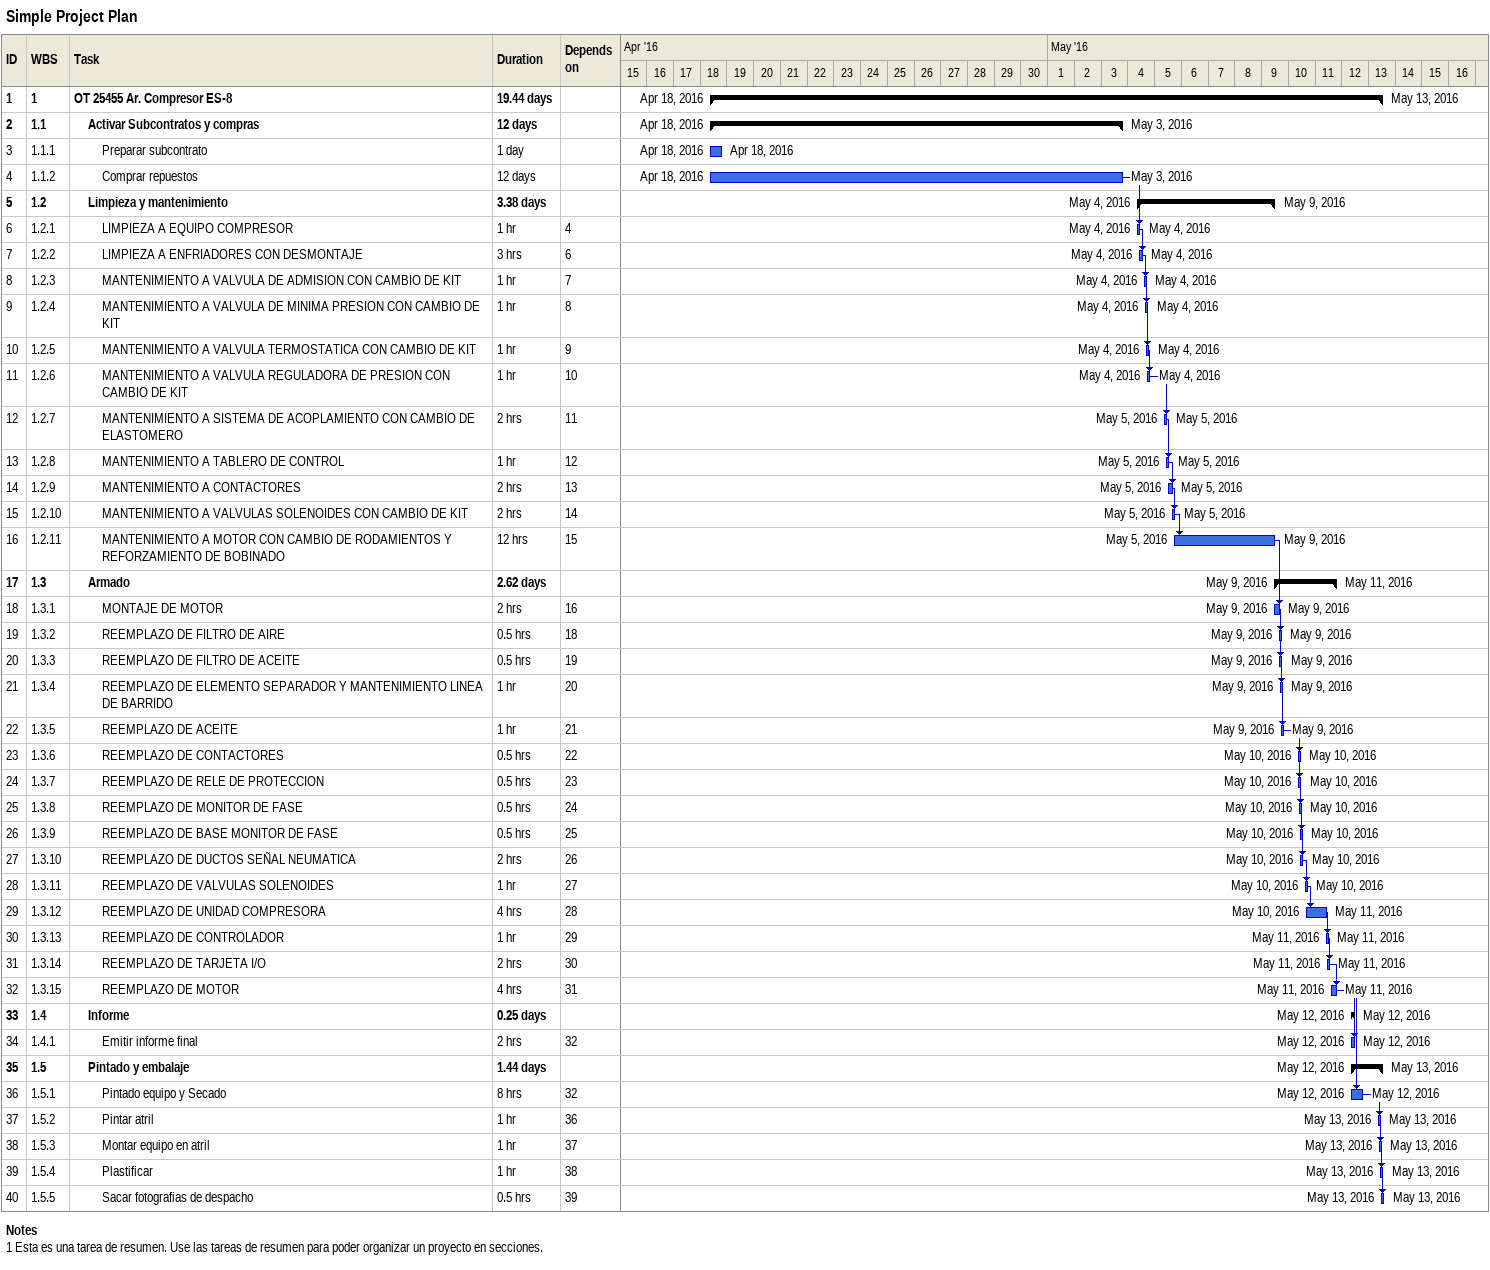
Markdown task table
Simple Project Plan

| ID | WBS | Task | Duration | Start | Finish | Predecessors |
|---|---|---|---|---|---|---|
| 1 | 1 | **OT 25455 Ar. Compresor ES-8** | 19.44d | 2016-04-18 | 2016-05-13 |  |
| 2 | 1.1 | **Activar Subcontratos y compras** | 12d | 2016-04-18 | 2016-05-03 |  |
| 3 | 1.1.1 | Preparar subcontrato | 1d | 2016-04-18 | 2016-04-18 |  |
| 4 | 1.1.2 | Comprar repuestos | 12d | 2016-04-18 | 2016-05-03 |  |
| 5 | 1.2 | **Limpieza y mantenimiento** | 3.38d | 2016-05-04 | 2016-05-09 |  |
| 6 | 1.2.1 | LIMPIEZA A EQUIPO COMPRESOR | 1h | 2016-05-04 | 2016-05-04 | 4 |
| 7 | 1.2.2 | LIMPIEZA A ENFRIADORES CON DESMONTAJE | 3h | 2016-05-04 | 2016-05-04 | 6 |
| 8 | 1.2.3 | MANTENIMIENTO A VALVULA DE ADMISION CON CAMBIO DE KIT | 1h | 2016-05-04 | 2016-05-04 | 7 |
| 9 | 1.2.4 | MANTENIMIENTO A VALVULA DE MINIMA PRESION CON CAMBIO DE KIT | 1h | 2016-05-04 | 2016-05-04 | 8 |
| 10 | 1.2.5 | MANTENIMIENTO A VALVULA TERMOSTATICA CON CAMBIO DE KIT | 1h | 2016-05-04 | 2016-05-04 | 9 |
| 11 | 1.2.6 | MANTENIMIENTO A VALVULA REGULADORA DE PRESION CON CAMBIO DE KIT | 1h | 2016-05-04 | 2016-05-04 | 10 |
| 12 | 1.2.7 | MANTENIMIENTO A SISTEMA DE ACOPLAMIENTO CON CAMBIO DE ELASTOMERO | 2h | 2016-05-05 | 2016-05-05 | 11 |
| 13 | 1.2.8 | MANTENIMIENTO A TABLERO DE CONTROL | 1h | 2016-05-05 | 2016-05-05 | 12 |
| 14 | 1.2.9 | MANTENIMIENTO A CONTACTORES | 2h | 2016-05-05 | 2016-05-05 | 13 |
| 15 | 1.2.10 | MANTENIMIENTO A VALVULAS SOLENOIDES CON CAMBIO DE KIT | 2h | 2016-05-05 | 2016-05-05 | 14 |
| 16 | 1.2.11 | MANTENIMIENTO A MOTOR CON CAMBIO DE RODAMIENTOS Y REFORZAMIENTO DE BOBINADO | 12h | 2016-05-05 | 2016-05-09 | 15 |
| 17 | 1.3 | **Armado** | 2.62d | 2016-05-09 | 2016-05-11 |  |
| 18 | 1.3.1 | MONTAJE DE MOTOR | 2h | 2016-05-09 | 2016-05-09 | 16 |
| 19 | 1.3.2 | REEMPLAZO DE FILTRO DE AIRE | 0.5h | 2016-05-09 | 2016-05-09 | 18 |
| 20 | 1.3.3 | REEMPLAZO DE FILTRO DE ACEITE | 0.5h | 2016-05-09 | 2016-05-09 | 19 |
| 21 | 1.3.4 | REEMPLAZO DE ELEMENTO SEPARADOR Y MANTENIMIENTO LINEA DE BARRIDO | 1h | 2016-05-09 | 2016-05-09 | 20 |
| 22 | 1.3.5 | REEMPLAZO DE ACEITE | 1h | 2016-05-09 | 2016-05-09 | 21 |
| 23 | 1.3.6 | REEMPLAZO DE CONTACTORES | 0.5h | 2016-05-10 | 2016-05-10 | 22 |
| 24 | 1.3.7 | REEMPLAZO DE RELE DE PROTECCION | 0.5h | 2016-05-10 | 2016-05-10 | 23 |
| 25 | 1.3.8 | REEMPLAZO DE MONITOR DE FASE | 0.5h | 2016-05-10 | 2016-05-10 | 24 |
| 26 | 1.3.9 | REEMPLAZO DE BASE MONITOR DE FASE | 0.5h | 2016-05-10 | 2016-05-10 | 25 |
| 27 | 1.3.10 | REEMPLAZO DE DUCTOS SEÑAL NEUMATICA | 2h | 2016-05-10 | 2016-05-10 | 26 |
| 28 | 1.3.11 | REEMPLAZO DE VALVULAS SOLENOIDES | 1h | 2016-05-10 | 2016-05-10 | 27 |
| 29 | 1.3.12 | REEMPLAZO DE UNIDAD COMPRESORA | 4h | 2016-05-10 | 2016-05-11 | 28 |
| 30 | 1.3.13 | REEMPLAZO DE CONTROLADOR | 1h | 2016-05-11 | 2016-05-11 | 29 |
| 31 | 1.3.14 | REEMPLAZO DE TARJETA I/O | 2h | 2016-05-11 | 2016-05-11 | 30 |
| 32 | 1.3.15 | REEMPLAZO DE MOTOR | 4h | 2016-05-11 | 2016-05-11 | 31 |
| 33 | 1.4 | **Informe** | 0.25d | 2016-05-12 | 2016-05-12 |  |
| 34 | 1.4.1 | Emitir informe final | 2h | 2016-05-12 | 2016-05-12 | 32 |
| 35 | 1.5 | **Pintado y embalaje** | 1.44d | 2016-05-12 | 2016-05-13 |  |
| 36 | 1.5.1 | Pintado equipo y Secado | 8h | 2016-05-12 | 2016-05-12 | 32 |
| 37 | 1.5.2 | Pintar atril | 1h | 2016-05-13 | 2016-05-13 | 36 |
| 38 | 1.5.3 | Montar equipo en atril | 1h | 2016-05-13 | 2016-05-13 | 37 |
| 39 | 1.5.4 | Plastificar | 1h | 2016-05-13 | 2016-05-13 | 38 |
| 40 | 1.5.5 | Sacar fotografias de despacho | 0.5h | 2016-05-13 | 2016-05-13 | 39 |

Notes
- 1: Esta es una tarea de resumen. Use las tareas de resumen para poder organizar un proyecto en secciones.
